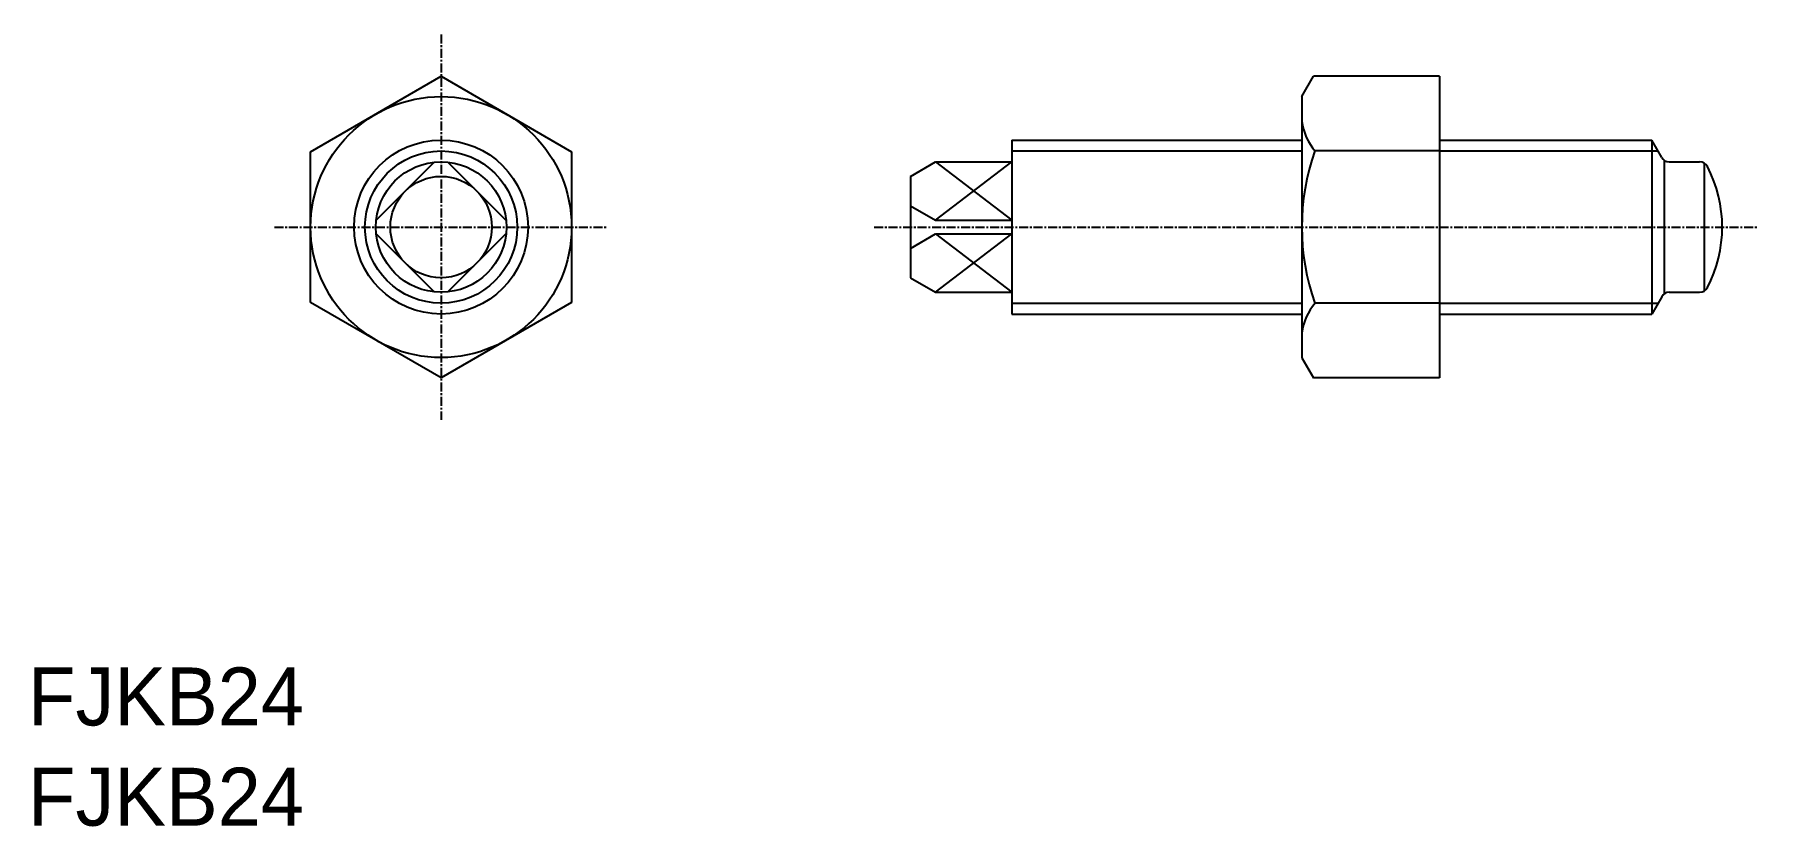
# Model space of a CAD drawing. Extents: x 1 to 239, y 0 to 109.
import ezdxf

# ---------------------------------------------------------------- set-up
doc = ezdxf.new("R2010")
doc.units = 0
doc.linetypes.add('CENTER', pattern=[2, 1.25, -0.25, 0.25, -0.25])
doc.layers.get('0').update_dxf_attribs({"linetype": 'CONTINUOUS'})
doc.layers.add('CENTER', color=1, linetype='CENTER')

msp = doc.modelspace()

# ---------------------------------------------------------------- linework, layer by layer
at = {"color": 7, "linetype": 'CONTINUOUS'}
for p, q in [((38.97, 92.98), (56.97, 103.39)), ((56.97, 103.39), (74.97, 92.98)), ((175.7, 100.6), (177.31, 103.39)), ((194.7, 103.39), (177.31, 103.39)), ((194.7, 103.39), (194.7, 61.79)), ((175.7, 100.6), (175.7, 64.57)), ((38.97, 72.2), (38.97, 92.98)), ((74.97, 92.98), (74.97, 72.2)), ((135.7, 94.59), (175.7, 94.59)), ((135.7, 94.59), (135.7, 70.59)), ((194.7, 93.09), (177.52, 93.09)), ((194.7, 94.59), (223.97, 94.59)), ((223.97, 94.59), (223.97, 70.59)), ((225.36, 92.19), (223.97, 94.59)), ((48.02, 83.54), (56.02, 91.54)), ((57.92, 91.54), (65.92, 83.54)), ((121.7, 89.59), (125.17, 91.59)), ((125.17, 91.59), (135.7, 91.59)), ((225.7, 91.81), (225.7, 73.37)), ((226.39, 91.59), (230.58, 91.59)), ((231.2, 91.42), (231.2, 73.76)), ((121.7, 89.59), (121.7, 75.59)), ((121.7, 85.54), (125.17, 83.54)), ((125.17, 83.54), (135.7, 83.54)), ((48.02, 81.64), (56.02, 73.64)), ((57.92, 73.64), (65.92, 81.64)), ((121.7, 79.64), (125.17, 81.64)), ((125.17, 81.64), (135.7, 81.64)), ((121.7, 75.59), (125.17, 73.59)), ((56.97, 61.79), (38.97, 72.2)), ((74.97, 72.2), (56.97, 61.79)), ((125.17, 73.59), (135.7, 73.59)), ((194.7, 72.09), (177.52, 72.09)), ((225.36, 72.99), (223.97, 70.59)), ((226.39, 73.59), (230.58, 73.59)), ((135.7, 70.59), (175.7, 70.59)), ((194.7, 70.59), (223.97, 70.59)), ((175.7, 64.57), (177.31, 61.79)), ((194.7, 61.79), (177.31, 61.79)), ((194.7, 61.79), (177.31, 61.79))]:
    msp.add_line(p, q, dxfattribs=at)
at = {"color": 3, "linetype": 'CONTINUOUS'}
for p, q in [((135.7, 93.09), (175.7, 93.09)), ((194.7, 93.09), (224.84, 93.09)), ((125.17, 91.59), (135.7, 83.54)), ((125.17, 83.54), (135.7, 91.59)), ((125.17, 73.59), (135.7, 81.64)), ((125.17, 81.64), (135.7, 73.59)), ((135.7, 72.09), (175.7, 72.09)), ((194.7, 72.09), (224.84, 72.09))]:
    msp.add_line(p, q, dxfattribs=at)
msp.add_line((74.97, 87.79), (74.97, 87.79))
at = {"color": 7, "linetype": 'CONTINUOUS'}
for radius in [18, 12, 9, 7]:
    msp.add_circle((56.97, 82.59), radius, dxfattribs=at)
at = {"color": 3, "linetype": 'CONTINUOUS'}
msp.add_circle((56.97, 82.59), 10.5, dxfattribs=at)
at = {"color": 7, "linetype": 'CONTINUOUS'}
for centre, radius, start, end in [((183.61, 98.23), 7.97, 187.3747, 220.1818), ((206.98, 82.59), 31.28, 160.3862, 199.6138), ((226.39, 92.79), 1.2, 210, 270), ((230.58, 90.39), 1.2, 27.664, 90), ((215.7, 82.59), 18, 332.336, 27.664), ((230.58, 74.79), 1.2, 270, 332.336), ((183.61, 66.95), 7.97, 139.8182, 172.6253), ((226.39, 72.39), 1.2, 90, 150)]:
    msp.add_arc(centre, radius, start, end, dxfattribs=at)
at = {"layer": 'CENTER', "color": 1, "linetype": 'CENTER'}
for p, q in [((56.97, 109.17), (56.97, 56.01)), ((33.97, 82.59), (79.97, 82.59)), ((116.7, 82.59), (238.7, 82.59))]:
    msp.add_line(p, q, dxfattribs=at)

# ---------------------------------------------------------------- texts
for p in [(0, 13.83), (0, 0)]:
    msp.add_text('FJKB24', height=8).set_placement(p)

doc.saveas('drawing.dxf')
